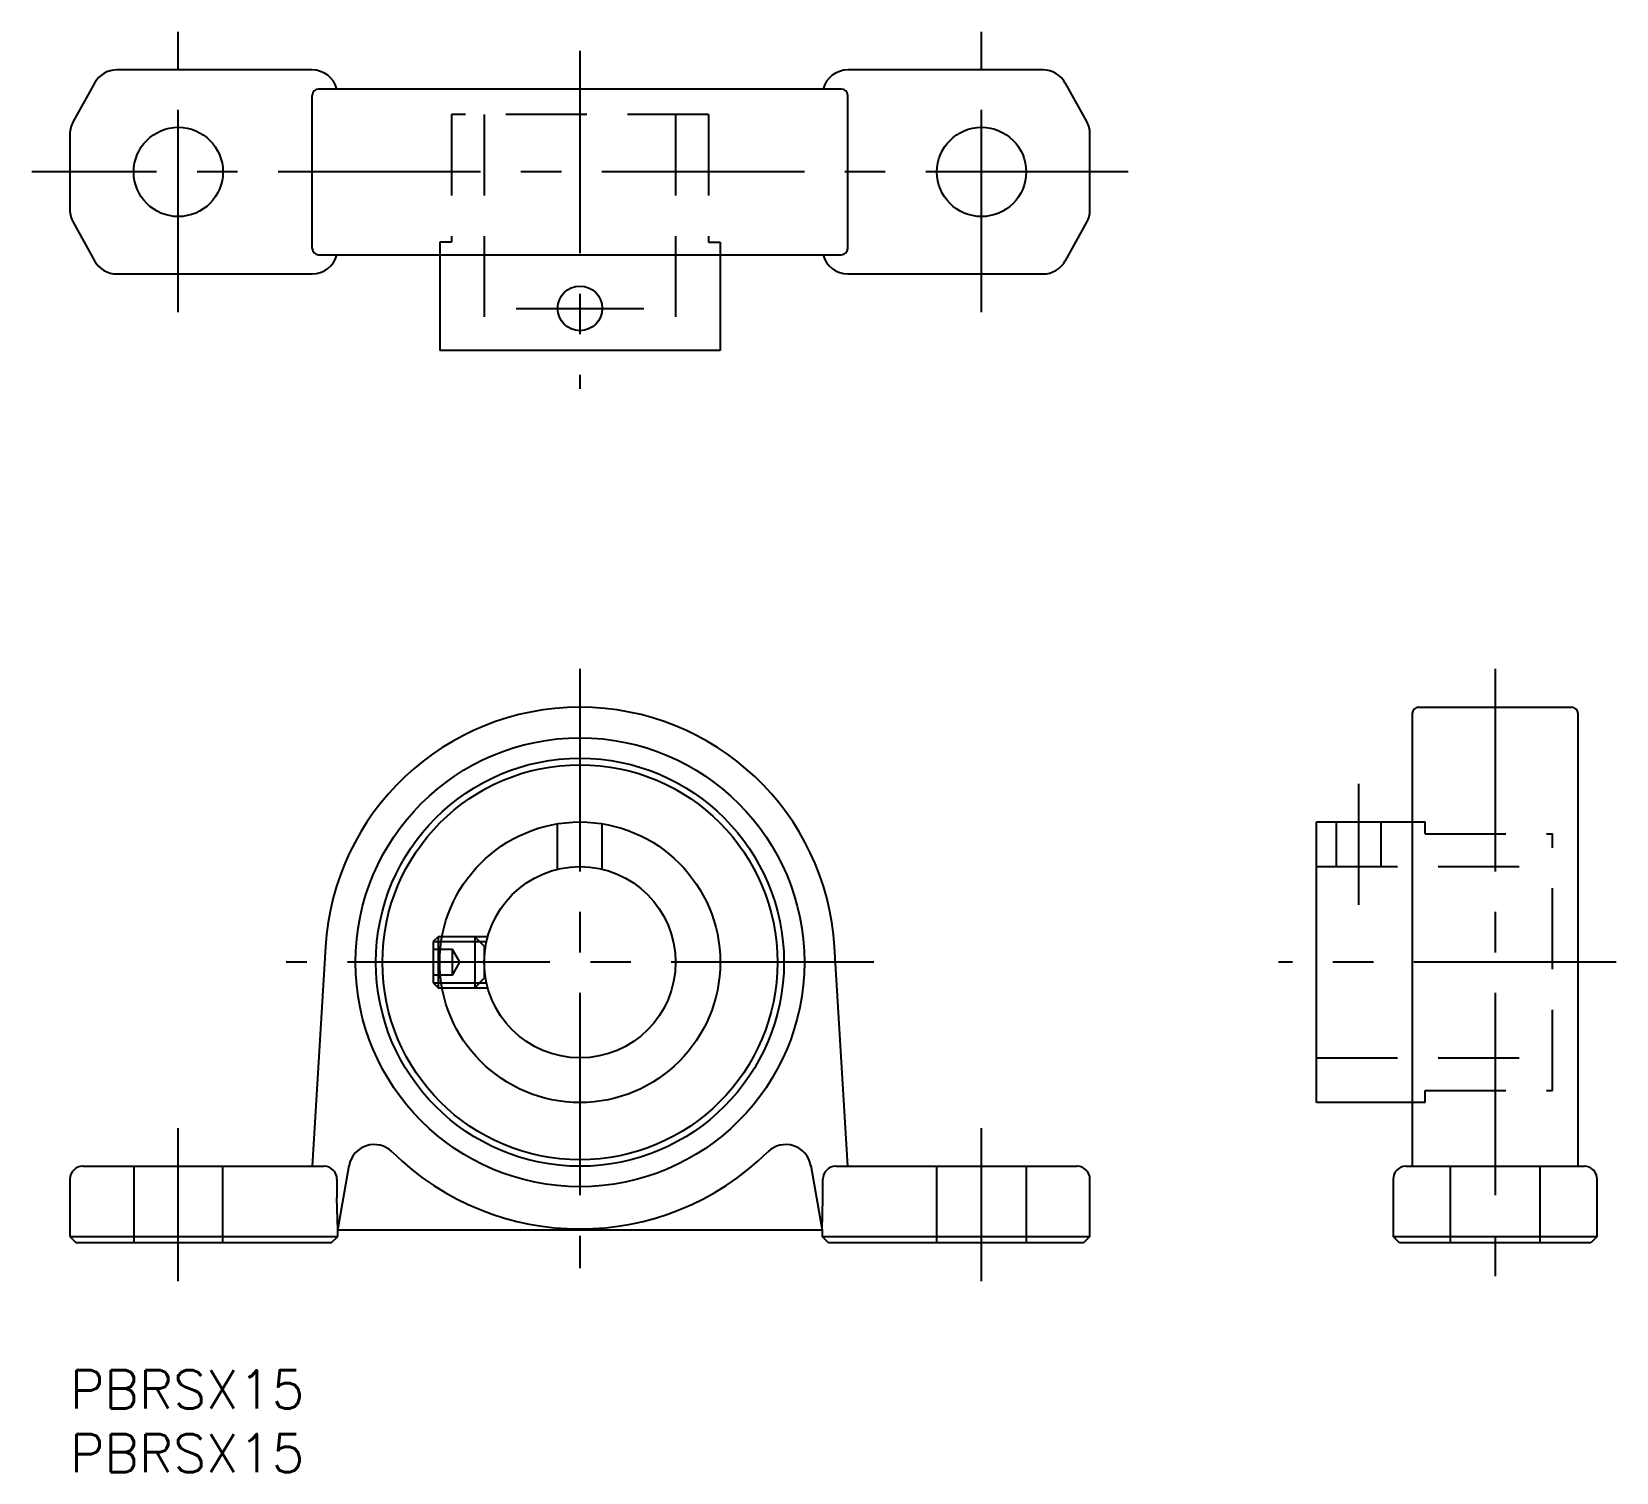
# Model space of a CAD drawing. Extents: x -3 to 121, y -8 to 105.
import ezdxf

# ---------------------------------------------------------------- set-up
doc = ezdxf.new("R2010")
doc.units = 0
doc.header["$LTSCALE"] = 0.5
doc.linetypes.add('CENTER', pattern=[50.8, 31.75, -6.35, 6.35, -6.35])
doc.linetypes.add('DASHED', pattern=[19.05, 12.7, -6.35])
for name, color, linetype in [('MSM_CENTER', 1, 'CENTER'), ('MSM_CONTINUOUS', 7, 'CONTINUOUS'), ('MSM_DASHED', 4, 'DASHED'), ('MSM_NARROW', 5, 'CONTINUOUS'), ('MSM_PART_NUMBER', 7, 'CONTINUOUS')]:
    doc.layers.add(name, color=color, linetype=linetype)
doc.styles.get("Standard").update_dxf_attribs({"font": 'txt.shx', "height": 3, "bigfont": 'bigfont.shx'})

# ---------------------------------------------------------------- blocks, each defined once
blk = doc.blocks.new('*U6')
at = {"layer": 'MSM_PART_NUMBER'}
blk.add_text('PBRSX15', height=3, dxfattribs=at).set_placement((0, -3))
blk = doc.blocks.new('*U7')
at = {"layer": 'MSM_PART_NUMBER'}
blk.add_text('PBRSX15', height=3, dxfattribs=at).set_placement((0, -8))

msp = doc.modelspace()

# ---------------------------------------------------------------- linework, layer by layer
at = {"layer": 'MSM_CENTER'}
for p, q in [((8.5, 82.98), (8.5, 104.98)), ((71.5, 82.98), (71.5, 104.98)), ((40, 103.48), (40, 76.98)), ((83, 93.98), (-3, 93.98)), ((35, 83.28), (45, 83.28)), ((40, 55), (40, 8)), ((111.78, 55), (111.78, 7)), ((101.08, 36.5), (101.08, 46)), ((63.04, 32), (16.96, 32)), ((121.28, 32), (94.78, 32)), ((8.5, 7), (8.5, 19)), ((71.5, 7), (71.5, 19))]:
    msp.add_line(p, q, dxfattribs=at)
at = {"layer": 'MSM_CONTINUOUS'}
for p, q in [((19, 101.98), (3.68, 101.98)), ((76.32, 101.98), (61, 101.98)), ((1.93, 100.95), (0.25, 97.93)), ((79.75, 97.93), (78.07, 100.95)), ((19, 87.98), (19, 99.98)), ((60.5, 100.48), (19.5, 100.48)), ((61, 87.98), (61, 99.98)), ((0, 96.96), (0, 91)), ((80, 91), (80, 96.96)), ((0.25, 90.03), (1.93, 87.01)), ((78.07, 87.01), (79.75, 90.03)), ((19.5, 87.48), (60.5, 87.48)), ((29, 87.48), (29, 79.98)), ((51, 87.48), (51, 79.98)), ((3.68, 85.98), (19, 85.98)), ((61, 85.98), (76.32, 85.98)), ((51, 79.98), (29, 79.98)), ((105.28, 51.5), (105.28, 16)), ((105.78, 52), (117.78, 52)), ((118.28, 16), (118.28, 51.5)), ((97.78, 43), (105.28, 43)), ((97.78, 21), (97.78, 43)), ((28.88, 34), (28.5, 33.62)), ((28.5, 33.62), (28.5, 30.38)), ((28.88, 34), (28.88, 30)), ((29.18, 34), (28.88, 34)), ((20.04, 33.2), (19, 16)), ((61, 16), (59.96, 33.2)), ((28.5, 30.38), (28.88, 30)), ((28.88, 30), (29.18, 30)), ((105.28, 21), (97.78, 21)), ((0, 15), (0, 10.5)), ((1, 16), (19.94, 16)), ((20.94, 15), (20.94, 13.52)), ((21, 11), (21.89, 16.05)), ((58.11, 16.05), (59, 11)), ((59.06, 13.52), (59.06, 15)), ((60.06, 16), (79, 16)), ((80, 10.5), (80, 15)), ((103.78, 15), (103.78, 10.5)), ((104.78, 16), (118.78, 16)), ((119.78, 10.5), (119.78, 15)), ((21, 11), (20.94, 13.52)), ((59, 11), (59.06, 13.52)), ((0, 10.5), (0.5, 10)), ((0, 10.5), (21, 10.5)), ((20.5, 10), (0.5, 10)), ((20.5, 10), (21, 10.5)), ((21, 10.5), (21, 11)), ((59, 11), (21, 11)), ((59, 11), (59, 10.5)), ((59.5, 10), (59, 10.5)), ((59, 10.5), (80, 10.5)), ((79.5, 10), (59.5, 10)), ((80, 10.5), (79.5, 10)), ((104.28, 10), (103.78, 10.5)), ((103.78, 10.5), (119.78, 10.5)), ((119.28, 10), (104.28, 10)), ((119.78, 10.5), (119.28, 10))]:
    msp.add_line(p, q, dxfattribs=at)
for centre, radius in [((8.5, 93.98), 3.5), ((71.5, 93.98), 3.5), ((40, 83.28), 1.75), ((40, 32), 17.6), ((40, 32), 16), ((40, 32), 15.49), ((40, 32), 11), ((40, 32), 7.5)]:
    msp.add_circle(centre, radius, dxfattribs=at)
for centre, radius, start, end in [((3.68, 99.98), 2, 90, 150.9454), ((19, 99.98), 2, 14.4775, 90), ((61, 99.98), 2, 90, 165.5225), ((76.32, 99.98), 2, 29.0546, 90), ((19.5, 99.98), 0.5, 90, 180), ((60.5, 99.98), 0.5, 0, 90), ((2, 96.96), 2, 150.9454, 180), ((78, 96.96), 2, 0, 29.0546), ((2, 91), 2, 180, 209.0546), ((78, 91), 2, 330.9454, 0), ((3.68, 87.98), 2, 209.0546, 270), ((19.5, 87.98), 0.5, 180, 270), ((19, 87.98), 2, 270, 345.5225), ((61, 87.98), 2, 194.4775, 270), ((60.5, 87.98), 0.5, 270, 0), ((76.32, 87.98), 2, 270, 330.9454), ((40, 32), 20, 3.447, 176.553), ((105.78, 51.5), 0.5, 90, 180), ((117.78, 51.5), 0.5, 0, 90), ((23.86, 15.7), 2, 45.4319, 170), ((56.14, 15.7), 2, 10, 134.5681), ((40, 32.09), 21, 225.4319, 314.5681), ((1, 15), 1, 90, 180), ((19.94, 15), 1, 0, 90), ((60.06, 15), 1, 90, 180), ((79, 15), 1, 0, 90), ((104.78, 15), 1, 90, 180), ((118.78, 15), 1, 0, 90)]:
    msp.add_arc(centre, radius, start, end, dxfattribs=at)
at = {"layer": 'MSM_DASHED'}
for p, q in [((50.07, 98.48), (29.93, 98.48)), ((29.93, 98.48), (29.93, 88.48)), ((32.5, 98.48), (32.5, 79.98)), ((47.5, 98.48), (47.5, 79.98)), ((50.07, 98.48), (50.07, 88.48)), ((29.93, 88.48), (29, 88.48)), ((29, 88.48), (29, 87.48)), ((50.07, 88.48), (51, 88.48)), ((51, 88.48), (51, 87.48)), ((38.25, 39.29), (38.25, 42.86)), ((41.75, 39.29), (41.75, 42.86)), ((99.33, 39.5), (99.33, 43)), ((102.83, 39.5), (102.83, 43)), ((105.28, 43), (106.28, 43)), ((106.28, 42.07), (106.28, 43)), ((106.28, 42.07), (116.28, 42.07)), ((116.28, 21.93), (116.28, 42.07)), ((97.78, 39.5), (116.28, 39.5)), ((29.12, 33.62), (32.68, 33.62)), ((32.77, 34), (29.18, 34)), ((32.5, 33.25), (31.75, 34)), ((31.75, 34), (31.75, 30)), ((30, 33), (28.5, 33)), ((30, 31), (30, 33)), ((30.58, 32), (30, 33)), ((32.5, 33.25), (32.5, 30.75)), ((30, 32), (28.5, 32)), ((30, 31), (30.58, 32)), ((30, 31), (28.5, 31)), ((29.12, 30.38), (32.68, 30.38)), ((29.18, 30), (32.77, 30)), ((31.75, 30), (32.5, 30.75)), ((97.78, 24.5), (116.28, 24.5)), ((106.28, 21.93), (116.28, 21.93)), ((106.28, 21), (106.28, 21.93)), ((106.28, 21), (105.28, 21)), ((5, 16), (5, 10)), ((12, 10), (12, 16)), ((68, 10), (68, 16)), ((75, 16), (75, 10)), ((108.28, 10), (108.28, 16)), ((115.28, 16), (115.28, 10))]:
    msp.add_line(p, q, dxfattribs=at)
at = {"layer": 'MSM_NARROW'}
for p, q in [((28.5, 33.62), (29.12, 33.62)), ((28.5, 30.38), (29.12, 30.38))]:
    msp.add_line(p, q, dxfattribs=at)

# ---------------------------------------------------------------- block references
at = {"layer": 'MSM_CONTINUOUS'}
for name in ['*U6', '*U7']:
    msp.add_blockref(name, (0, 0), dxfattribs=at)

doc.saveas('drawing.dxf')
